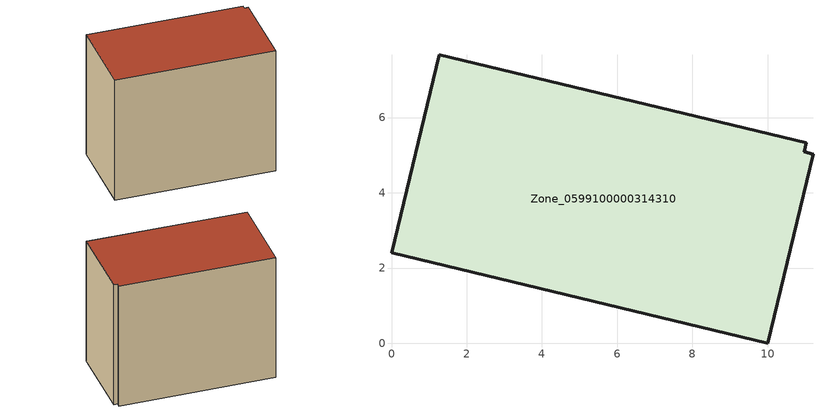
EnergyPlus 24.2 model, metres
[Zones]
Zone_0599100000314310
 floor ground (C_G): 0,2.41 1.26,7.67 11.02,5.33 10.97,5.09 11.2,5.03 10.01,0 z0
 wall outside (C_F): 1.26,7.67 0,2.41 10.01,0 11.2,5.03 10.97,5.09 11.02,5.33 1.26,7.67 z0:8.62
 roof outside (C_R): 0,2.41 10.01,0 11.2,5.03 10.97,5.09 11.02,5.33 1.26,7.67 z8.62
[BUILDING]
Pand.0599100000314310: North Axis=0; Terrain=City; Loads Convergence Tolerance Value=0.04; Temperature Convergence Tolerance Value=0.4; Solar Distribution=FullExterior; Maximum Number of Warmup Days=25; Minimum Number of Warmup Days=1
[Site:Location]
Rotterdam.The.Hague.AP_ZH_NLD Design_Conditions: Latitude=51.96; Longitude=4.45; Time Zone=1; Elevation=-4.5
[SITE:GROUNDTEMPERATURE:BUILDINGSURFACE]
18, 18, 18, 18, 18, 18, 18, 18, 18, 18, 18, 18
[MATERIAL] Thermal Absorptance=0.9; Solar Absorptance=0.7; Visible Absorptance=0.7
Name | Roughness | Thickness | Conductivity | Density | Specific Heat
G.TI.1992-2005 | MediumSmooth | 0.15 | 0.06 | 540 | 1210
F.TI.1992-2005 | Rough | 0.3 | 0.12 | 1920 | 840
R.TI.1992-2005 | MediumRough | 0.2 | 0.08 | 1500 | 1000
[CONSTRUCTION]
C_G: G.TI.1992-2005
C_F: F.TI.1992-2005
C_R: R.TI.1992-2005
[ZONE]
Zone_0599100000314310: Type=1; Multiplier=1; Ceiling Height=Autocalculate; Volume=Autocalculate; Floor Area=autocalculate; Part of Total Floor Area=Yes
[ZONEINFILTRATION:DESIGNFLOWRATE]
Infil_Zone_0599100000314310: Zone or ZoneList or Space or SpaceList=Zone_0599100000314310; Schedule=AlwaysOn; Design Flow Rate Calculation Method=Flow/Area; Flow Rate per Floor Area=0.0015; Constant Term Coefficient=1; Temperature Term Coefficient=0; Velocity Term Coefficient=0; Velocity Squared Term Coefficient=0
[HVACTEMPLATE:ZONE:IDEALLOADSAIRSYSTEM]
Zone_0599100000314310: Maximum Heating Supply Air Temperature=50; Minimum Cooling Supply Air Temperature=13; Maximum Heating Supply Air Humidity Ratio=0.0156; Minimum Cooling Supply Air Humidity Ratio=0.0077; Heating Limit=NoLimit; Cooling Limit=NoLimit; Dehumidification Control Type=ConstantSensibleHeatRatio; Cooling Sensible Heat Ratio=0.7; Dehumidification Setpoint=60; Humidification Control Type=None; Humidification Setpoint=30; Outdoor Air Method=None; Outdoor Air Flow Rate per Person=0.00944; Outdoor Air Flow Rate per Zone Floor Area=0; Outdoor Air Flow Rate per Zone=0; Demand Controlled Ventilation Type=None; Outdoor Air Economizer Type=NoEconomizer; Heat Recovery Type=None; Sensible Heat Recovery Effectiveness=0.7; Latent Heat Recovery Effectiveness=0.65
[ZONECONTROL:THERMOSTAT]
ThermostatControl_Zone_0599100000314310: Zone or ZoneList=Zone_0599100000314310; Control Type Schedule=DualSetpointControlType; Control 1=Thermostat_Zone_0599100000314310; Temperature Difference Between Cutout And Setpoint=0
[THERMOSTATSETPOINT:DUALSETPOINT]
Thermostat_Zone_0599100000314310: Heating Setpoint Temperature Schedule=HeatingSetpoint_Zone_0599100000314310; Cooling Setpoint Temperature Schedule=CoolingSetpoint_Zone_0599100000314310
[SCHEDULE:COMPACT]
HeatingSetpoint_Zone_0599100000314310: Through: 12/31, For: AllDays, Until: 24:00, 21
CoolingSetpoint_Zone_0599100000314310: Through: 12/31, For: AllDays, Until: 24:00, 24
DualSetpointControlType: Through: 12/31, For: AllDays, Until: 24:00, 4
AlwaysOn: Through: 12/31, For: AllDays, Until: 24:00, 1
